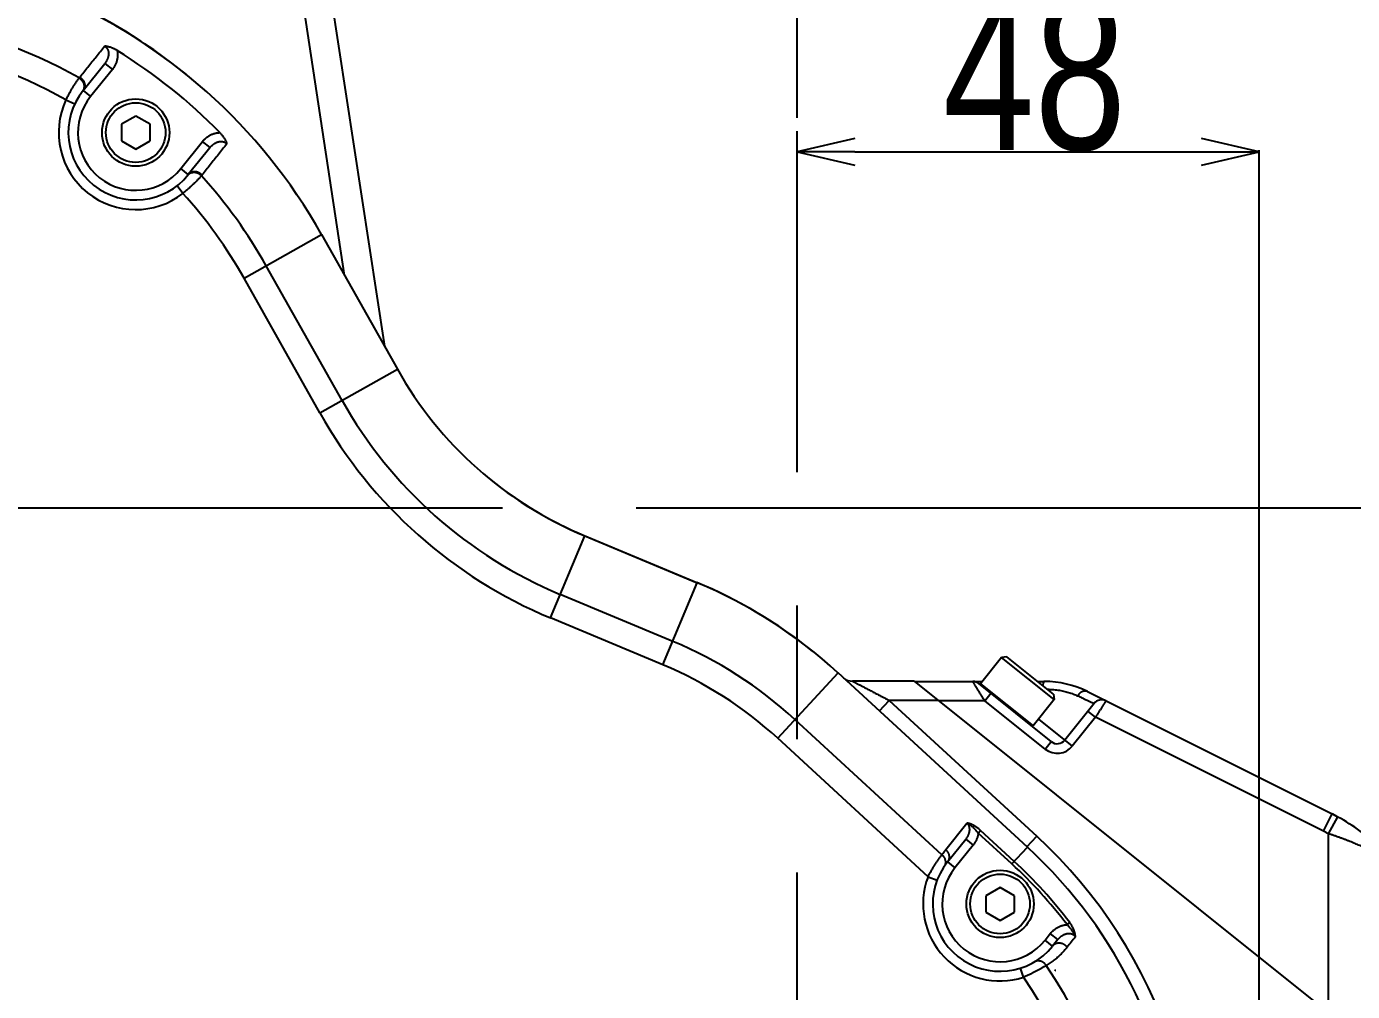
# Model space of a CAD drawing. Extents: x 0 to 3364, y 0 to 2376.
# Drawn here: x 1743.5 to 1881.2, y 1210.1 to 1310.3 of the extents above; entities that cross this region are included whole.
import ezdxf

# ---------------------------------------------------------------- set-up
doc = ezdxf.new("R2010")
doc.units = 0
doc.header["$LTSCALE"] = 185.02
doc.header["$PDMODE"] = 3
doc.header["$PDSIZE"] = 0.3125
doc.linetypes.add('CENTER', pattern=[0.6, 0.375, -0.075, 0.075, -0.075])
doc.layers.get('0').update_dxf_attribs({"linetype": 'CONTINUOUS'})
doc.layers.get('DEFPOINTS').update_dxf_attribs({"linetype": 'CONTINUOUS'})
doc.layers.add('95_ALL_DIM', color=7, linetype='CONTINUOUS')
doc.layers.add('DEFAULT_1', color=7, linetype='CENTER')
doc.styles.get("Standard").update_dxf_attribs({"font": 'txt', "width": 0.8})
doc.dimstyles.new('DIMSTYLE_1', dxfattribs={"dimtxt": 16, "dimasz": 6, "dimexe": 0.18, "dimexo": 0.0625, "dimgap": 0.09, "dimtad": 1, "dimdec": 3, "dimdsep": 46, "dimtxsty": 'Standard', "dimblk": 'OPEN', "dimblk1": 'OPEN', "dimblk2": 'OPEN', "dimcen": 0.09, "dimadec": 0, "dimazin": 0, "dimtp": 0.3, "dimtm": 0.3, "dimtfac": 1, "dimtdec": 3, "dimtofl": 0, "dimtmove": 0, "dimatfit": 3, "dimldrblk": 'OPEN', "dimfxl": 1, "dimtolj": 1, "dimarcsym": 0})
doc.dimstyles.new('DIMSTYLE_17', dxfattribs={"dimtxt": 16, "dimasz": 6, "dimexe": 0.18, "dimexo": 0.0625, "dimgap": 0.09, "dimtad": 1, "dimtih": 1, "dimtoh": 1, "dimdec": 3, "dimdsep": 46, "dimtxsty": 'Standard', "dimblk": 'OPEN', "dimblk1": 'OPEN', "dimblk2": 'OPEN', "dimcen": 0.09, "dimadec": 0, "dimazin": 0, "dimtp": 0.1, "dimtm": 0.1, "dimtfac": 1, "dimtdec": 3, "dimtofl": 0, "dimtmove": 0, "dimatfit": 3, "dimldrblk": 'OPEN', "dimfxl": 1, "dimtolj": 1, "dimarcsym": 0})
doc.dimstyles.new('DIMSTYLE_18', dxfattribs={"dimtxt": 16, "dimasz": 6, "dimexe": 0.18, "dimexo": 0.0625, "dimgap": 0.09, "dimtad": 1, "dimtih": 1, "dimtoh": 1, "dimdec": 3, "dimdsep": 46, "dimtxsty": 'Standard', "dimblk": 'OPEN', "dimblk1": 'OPEN', "dimblk2": 'OPEN', "dimcen": 0.09, "dimadec": 0, "dimazin": 0, "dimtp": 0.2, "dimtm": 0.2, "dimtfac": 1, "dimtdec": 3, "dimtofl": 0, "dimtmove": 0, "dimatfit": 3, "dimldrblk": 'OPEN', "dimfxl": 1, "dimtolj": 1, "dimarcsym": 0})
doc.dimstyles.new('DIMSTYLE_19', dxfattribs={"dimtxt": 16, "dimasz": 6, "dimexe": 0.18, "dimexo": 0.0625, "dimgap": 0.09, "dimtad": 1, "dimtih": 1, "dimtoh": 1, "dimdec": 3, "dimdsep": 46, "dimtxsty": 'Standard', "dimblk": 'OPEN', "dimblk1": 'OPEN', "dimblk2": 'OPEN', "dimcen": 0.09, "dimadec": 0, "dimazin": 0, "dimtp": 0.012, "dimtfac": 1, "dimtdec": 3, "dimtofl": 0, "dimtmove": 0, "dimatfit": 3, "dimldrblk": 'OPEN', "dimfxl": 1, "dimtolj": 1, "dimarcsym": 0})
doc.dimstyles.new('DIMSTYLE_2', dxfattribs={"dimtxt": 16, "dimasz": 6, "dimexe": 0.18, "dimexo": 0.0625, "dimgap": 0.09, "dimtad": 1, "dimdec": 3, "dimdsep": 46, "dimtxsty": 'Standard', "dimblk": 'OPEN', "dimblk1": 'OPEN', "dimblk2": 'OPEN', "dimcen": 0.09, "dimadec": 0, "dimazin": 0, "dimtp": 0.5, "dimtm": 0.5, "dimtfac": 1, "dimtdec": 3, "dimtofl": 0, "dimtmove": 0, "dimatfit": 3, "dimldrblk": 'OPEN', "dimfxl": 1, "dimtolj": 1, "dimarcsym": 0})
doc.dimstyles.new('DIMSTYLE_3', dxfattribs={"dimtxt": 16, "dimasz": 6, "dimexe": 0.18, "dimexo": 0.0625, "dimgap": 0.09, "dimtad": 1, "dimdec": 3, "dimdsep": 46, "dimtxsty": 'Standard', "dimblk": 'OPEN', "dimblk1": 'OPEN', "dimblk2": 'OPEN', "dimcen": 0.09, "dimadec": 0, "dimazin": 0, "dimtp": 0.8, "dimtm": 0.8, "dimtfac": 1, "dimtdec": 3, "dimtofl": 0, "dimtmove": 0, "dimatfit": 3, "dimldrblk": 'OPEN', "dimfxl": 1, "dimtolj": 1, "dimarcsym": 0})

# ---------------------------------------------------------------- blocks, each defined once
blk = doc.blocks.new('_OPEN')
at = {"color": 0, "linetype": 'ByBlock'}
for p, q in [((0, 0), (-1, 0.233)), ((-1, -0.233), (0, 0)), ((-1, 0), (0, 0))]:
    blk.add_line(p, q, dxfattribs=at)
blk = doc.blocks.new('*D3')
at = {"layer": '95_ALL_DIM', "color": 0, "transparency": 16777216}
for p, q in [((1808.16, 1260.3), (2131.2, 1260.3)), ((2131.02, 946.3), (2131.02, 1254.3)), ((1752.59, 940.3), (2131.2, 940.3))]:
    blk.add_line(p, q, dxfattribs=at)
at = {"layer": 'DEFPOINTS', "color": 0, "transparency": 16777216}
for p in [(1808.1, 1260.3), (2131.02, 1260.3), (1752.52, 940.3)]:
    blk.add_point(p, dxfattribs=at)
at = {"layer": '95_ALL_DIM', "color": 0, "transparency": 16777216, "xscale": 6, "yscale": 6, "zscale": 6}
for p, rotation in [((2131.02, 1260.3), 90), ((2131.02, 940.3), 270)]:
    blk.add_blockref('_OPEN', p, dxfattribs=dict(at, rotation=rotation))
at = {"layer": '95_ALL_DIM', "color": 0, "transparency": 16777216, "insert": (2122.93, 1093.69), "char_height": 16, "attachment_point": 5, "rotation": 90}
blk.add_mtext('\\A1;320', dxfattribs=at)
blk = doc.blocks.new('*D4')
at = {"layer": '95_ALL_DIM', "color": 0, "transparency": 16777216}
for p, q in [((1723.52, 1281.66), (1723.52, 1341.55)), ((1729.52, 1341.37), (1817.52, 1341.37)), ((1823.52, 1300.84), (1823.52, 1341.55)), ((1823.52, 1341.37), (1875.63, 1341.37))]:
    blk.add_line(p, q, dxfattribs=at)
at = {"layer": 'DEFPOINTS', "color": 0, "transparency": 16777216}
for p in [(1823.52, 1341.37), (1823.52, 1300.78), (1723.52, 1281.6)]:
    blk.add_point(p, dxfattribs=at)
at = {"layer": '95_ALL_DIM', "color": 0, "transparency": 16777216, "xscale": 6, "yscale": 6, "zscale": 6, "rotation": 180}
blk.add_blockref('_OPEN', (1723.52, 1341.37), dxfattribs=at)
at = {"layer": '95_ALL_DIM', "color": 0, "transparency": 16777216, "xscale": 6, "yscale": 6, "zscale": 6}
blk.add_blockref('_OPEN', (1823.52, 1341.37), dxfattribs=at)
at = {"layer": '95_ALL_DIM', "color": 0, "transparency": 16777216, "insert": (1862.74, 1349.46), "char_height": 16, "attachment_point": 5}
blk.add_mtext('\\A1;100', dxfattribs=at)
blk = doc.blocks.new('*D5')
at = {"layer": '95_ALL_DIM', "color": 0, "transparency": 16777216}
for p, q in [((1818.62, 1510.3), (2131.2, 1510.3)), ((2131.02, 1266.3), (2131.02, 1504.3)), ((1807.33, 1260.3), (2131.2, 1260.3))]:
    blk.add_line(p, q, dxfattribs=at)
at = {"layer": 'DEFPOINTS', "color": 0, "transparency": 16777216}
for p in [(1818.56, 1510.3), (2131.02, 1510.3), (1807.26, 1260.3)]:
    blk.add_point(p, dxfattribs=at)
at = {"layer": '95_ALL_DIM', "color": 0, "transparency": 16777216, "xscale": 6, "yscale": 6, "zscale": 6}
for p, rotation in [((2131.02, 1510.3), 90), ((2131.02, 1260.3), 270)]:
    blk.add_blockref('_OPEN', p, dxfattribs=dict(at, rotation=rotation))
at = {"layer": '95_ALL_DIM', "color": 0, "transparency": 16777216, "insert": (2122.93, 1390.77), "char_height": 16, "attachment_point": 5, "rotation": 90}
blk.add_mtext('\\A1;250', dxfattribs=at)
blk = doc.blocks.new('*D8')
at = {"layer": '95_ALL_DIM', "color": 0, "transparency": 16777216}
for p, q in [((1702.59, 1581.8), (2183.2, 1581.8)), ((2183.02, 946.3), (2183.02, 1575.8)), ((1902.59, 940.3), (2183.2, 940.3))]:
    blk.add_line(p, q, dxfattribs=at)
at = {"layer": 'DEFPOINTS', "color": 0, "transparency": 16777216}
for p in [(1702.52, 1581.8), (2183.02, 1581.8), (1902.52, 940.3)]:
    blk.add_point(p, dxfattribs=at)
at = {"layer": '95_ALL_DIM', "color": 0, "transparency": 16777216, "xscale": 6, "yscale": 6, "zscale": 6}
for p, rotation in [((2183.02, 1581.8), 90), ((2183.02, 940.3), 270)]:
    blk.add_blockref('_OPEN', p, dxfattribs=dict(at, rotation=rotation))
at = {"layer": '95_ALL_DIM', "color": 0, "transparency": 16777216, "insert": (2158.93, 1269.38), "char_height": 16, "attachment_point": 5, "rotation": 90}
blk.add_mtext('\\A1;641.5\\P(Including the lamp)', dxfattribs=at)
blk = doc.blocks.new('*D17')
at = {"layer": '95_ALL_DIM', "color": 0, "transparency": 16777216}
for p, q in [((1408.52, 1506.24), (1408.52, 792.12)), ((1823.52, 927.65), (1823.52, 792.12)), ((1817.52, 792.3), (1414.52, 792.3))]:
    blk.add_line(p, q, dxfattribs=at)
at = {"layer": 'DEFPOINTS', "color": 0, "transparency": 16777216}
for p in [(1408.52, 1506.3), (1823.52, 927.71), (1408.52, 792.3)]:
    blk.add_point(p, dxfattribs=at)
at = {"layer": '95_ALL_DIM', "color": 0, "transparency": 16777216, "xscale": 6, "yscale": 6, "zscale": 6, "rotation": 180}
blk.add_blockref('_OPEN', (1408.52, 792.3), dxfattribs=at)
at = {"layer": '95_ALL_DIM', "color": 0, "transparency": 16777216, "xscale": 6, "yscale": 6, "zscale": 6}
blk.add_blockref('_OPEN', (1823.52, 792.3), dxfattribs=at)
at = {"layer": '95_ALL_DIM', "color": 0, "transparency": 16777216, "insert": (1621.18, 800.39), "char_height": 16, "attachment_point": 5}
blk.add_mtext('\\A1;415', dxfattribs=at)
blk = doc.blocks.new('*D63')
at = {"layer": '95_ALL_DIM', "color": 0, "transparency": 16777216}
for p, q in [((1823.52, 1295.52), (1823.52, 1297.49)), ((1829.52, 1297.31), (1865.52, 1297.31)), ((1871.52, 1207.01), (1871.52, 1297.49))]:
    blk.add_line(p, q, dxfattribs=at)
at = {"layer": 'DEFPOINTS', "color": 0, "transparency": 16777216}
for p in [(1871.52, 1297.31), (1823.52, 1295.46), (1871.52, 1206.95)]:
    blk.add_point(p, dxfattribs=at)
at = {"layer": '95_ALL_DIM', "color": 0, "transparency": 16777216, "xscale": 6, "yscale": 6, "zscale": 6, "rotation": 180}
blk.add_blockref('_OPEN', (1823.52, 1297.31), dxfattribs=at)
at = {"layer": '95_ALL_DIM', "color": 0, "transparency": 16777216, "xscale": 6, "yscale": 6, "zscale": 6}
blk.add_blockref('_OPEN', (1871.52, 1297.31), dxfattribs=at)
at = {"layer": '95_ALL_DIM', "color": 0, "transparency": 16777216, "insert": (1848.18, 1305.4), "char_height": 16, "attachment_point": 5}
blk.add_mtext('\\A1;48', dxfattribs=at)
blk = doc.blocks.new('*D73')
at = {"layer": '95_ALL_DIM', "color": 0, "transparency": 16777216}
for p, q in [((1904.51, 1234.36), (1874.03, 1196.42)), ((2097.31, 1234.36), (1904.51, 1234.36))]:
    blk.add_line(p, q, dxfattribs=at)
at = {"layer": 'DEFPOINTS', "color": 0, "transparency": 16777216}
for p in [(1872.78, 1194.86), (1870.27, 1191.74)]:
    blk.add_point(p, dxfattribs=at)
at = {"layer": '95_ALL_DIM', "color": 0, "transparency": 16777216, "xscale": 6, "yscale": 6, "zscale": 6, "rotation": 231.2272972867239}
blk.add_blockref('_OPEN', (1870.27, 1191.74), dxfattribs=at)
at = {"layer": '95_ALL_DIM', "color": 0, "transparency": 16777216, "insert": (2014.11, 1255.79), "char_height": 16, "attachment_point": 5}
blk.add_mtext('\\A1; 2-M depth 7\\P(Front & Back)', dxfattribs=at)
blk = doc.blocks.new('*D74')
at = {"layer": '95_ALL_DIM', "color": 0, "transparency": 16777216}
for p, q in [((1466.49, 1154.61), (1661.43, 1154.61)), ((1661.43, 1154.61), (1784.22, 1095.17))]:
    blk.add_line(p, q, dxfattribs=at)
at = {"layer": 'DEFPOINTS', "color": 0, "transparency": 16777216}
for p in [(1782.42, 1096.04), (1789.62, 1092.56)]:
    blk.add_point(p, dxfattribs=at)
at = {"layer": '95_ALL_DIM', "color": 0, "transparency": 16777216, "xscale": 6, "yscale": 6, "zscale": 6, "rotation": 334.1712205210118}
blk.add_blockref('_OPEN', (1789.62, 1092.56), dxfattribs=at)
at = {"layer": '95_ALL_DIM', "color": 0, "transparency": 16777216, "insert": (1551.83, 1176.03), "char_height": 16, "attachment_point": 5}
blk.add_mtext('\\A1;2-M∅8 depth 16 \\P(Front & Back)', dxfattribs=at)
blk = doc.blocks.new('*D75')
at = {"layer": '95_ALL_DIM', "color": 0, "transparency": 16777216}
for p, q in [((1471.96, 1209.27), (1659.35, 1209.27)), ((1659.35, 1209.27), (1821.07, 1096.02))]:
    blk.add_line(p, q, dxfattribs=at)
at = {"layer": 'DEFPOINTS', "color": 0, "transparency": 16777216}
for p in [(1821.07, 1096.02), (1825.98, 1092.58)]:
    blk.add_point(p, dxfattribs=at)
at = {"layer": '95_ALL_DIM', "color": 0, "transparency": 16777216, "xscale": 6, "yscale": 6, "zscale": 6, "rotation": 324.9986121584266}
blk.add_blockref('_OPEN', (1825.98, 1092.58), dxfattribs=at)
at = {"layer": '95_ALL_DIM', "color": 0, "transparency": 16777216, "insert": (1555.16, 1230.69), "char_height": 16, "attachment_point": 5}
blk.add_mtext('\\A1;%%c6H7 depth 5 \\P(Front & Back)', dxfattribs=at)
blk = doc.blocks.new('*D79')
at = {"color": 0, "transparency": 16777216}
for p, q in [((1408.52, 1506.24), (1408.52, 752.12)), ((2023.02, 992.24), (2023.02, 752.12)), ((1414.52, 752.3), (2017.02, 752.3))]:
    blk.add_line(p, q, dxfattribs=at)
at = {"layer": 'DEFPOINTS', "color": 0, "transparency": 16777216}
for p in [(1408.52, 1506.3), (2023.02, 992.3), (2023.02, 752.3)]:
    blk.add_point(p, dxfattribs=at)
at = {"color": 0, "transparency": 16777216, "xscale": 6, "yscale": 6, "zscale": 6, "rotation": 180}
blk.add_blockref('_OPEN', (1408.52, 752.3), dxfattribs=at)
at = {"color": 0, "transparency": 16777216, "xscale": 6, "yscale": 6, "zscale": 6}
blk.add_blockref('_OPEN', (2023.02, 752.3), dxfattribs=at)
at = {"color": 0, "transparency": 16777216, "insert": (1710.74, 760.39), "char_height": 16, "attachment_point": 5}
blk.add_mtext('\\A1;614.5', dxfattribs=at)

msp = doc.modelspace()

# ---------------------------------------------------------------- linework, layer by layer
for p, q in [((1771.8475, 1314.8487), (1776.4779, 1284.5086)), ((1774.8132, 1315.3013), (1780.6425, 1277.1056)), ((1749.3365, 1303.6826), (1751.595, 1306.5057)), ((1751.595, 1306.5057), (1752.3758, 1305.881)), ((1752.3758, 1305.881), (1750.1174, 1303.0579)), ((1749.3365, 1303.6826), (1750.1174, 1303.0579)), ((1747.5601, 1302.7077), (1748.4654, 1302.2829)), ((1754.8026, 1301.0297), (1753.313, 1300.1697)), ((1756.2921, 1300.1697), (1754.8026, 1301.0297)), ((1753.313, 1300.1697), (1753.313, 1298.4497)), ((1756.2921, 1298.4497), (1756.2921, 1300.1697)), ((1753.313, 1298.4497), (1754.8026, 1297.5897)), ((1754.8026, 1297.5897), (1756.2921, 1298.4497)), ((1759.4878, 1295.5615), (1761.7463, 1298.3846)), ((1762.5271, 1297.7599), (1760.2686, 1294.9369)), ((1762.5271, 1297.7599), (1761.7463, 1298.3846)), ((1760.2686, 1294.9369), (1759.4878, 1295.5615)), ((1759.7075, 1292.9898), (1759.0944, 1293.7798)), ((1766.0592, 1284.1699), (1774.1181, 1288.7035)), ((1774.1181, 1288.7035), (1781.9916, 1274.7073)), ((1776.2414, 1271.4725), (1768.3678, 1285.4686)), ((1773.9328, 1270.1738), (1766.0592, 1284.1699)), ((1773.9328, 1270.1738), (1781.9916, 1274.7073)), ((1797.897, 1248.8675), (1801.4563, 1257.4015)), ((1801.4124, 1257.4366), (1813.1003, 1252.5618)), ((1801.4563, 1257.4015), (1813.1442, 1252.5267)), ((1809.5848, 1243.9927), (1813.1442, 1252.5267)), ((1810.6045, 1246.4374), (1798.9166, 1251.3122)), ((1809.5848, 1243.9927), (1797.897, 1248.8675)), ((1844.754, 1244.7651), (1842.5676, 1242.032)), ((1845.3162, 1244.8275), (1844.754, 1244.7651)), ((1850.2201, 1240.3922), (1844.754, 1244.7651)), ((1850.1576, 1240.9544), (1845.3162, 1244.8275)), ((1821.5032, 1236.3589), (1827.7667, 1243.1609)), ((1847.4373, 1225.0475), (1827.7667, 1243.1609)), ((1835.6676, 1242.3014), (1829.2797, 1242.3014)), ((1835.6676, 1242.3014), (1903.5678, 1187.9813)), ((1835.7116, 1242.2663), (1842.755, 1242.2663)), ((1849.9234, 1236.0193), (1842.3886, 1242.0471)), ((1842.5676, 1242.032), (1848.0337, 1237.6592)), ((1848.5178, 1242.2663), (1849.2071, 1242.2663)), ((1853.6793, 1241.2105), (1879.1001, 1228.5001)), ((1832.0672, 1239.2008), (1833.0806, 1240.3014)), ((1838.1676, 1240.3014), (1833.0806, 1240.3014)), ((1833.0806, 1240.3014), (1848.4094, 1226.1861)), ((1843.0139, 1240.2663), (1838.2116, 1240.2663)), ((1843.0139, 1240.2663), (1843.6386, 1241.0471)), ((1849.2987, 1235.2385), (1843.0139, 1240.2663)), ((1850.2201, 1240.3922), (1848.0337, 1237.6592)), ((1850.1576, 1240.9544), (1850.2201, 1240.3922)), ((1854.3726, 1239.9801), (1851.3289, 1236.1755)), ((1854.5146, 1238.5568), (1852.1098, 1235.5508)), ((1854.5146, 1238.5568), (1853.7337, 1239.1815)), ((1878.2057, 1226.7113), (1854.5146, 1238.5568)), ((1838.5586, 1224.2545), (1823.2975, 1238.3075)), ((1848.5959, 1238.3619), (1852.1098, 1235.5508)), ((1837.1206, 1221.9779), (1821.5032, 1236.3589)), ((1849.2987, 1235.2385), (1849.9234, 1236.0193)), ((1838.9536, 1224.7928), (1841.1611, 1227.5522)), ((1878.2057, 1226.7113), (1879.1001, 1228.5001)), ((1878.7274, 1226.4397), (1879.6798, 1228.1983)), ((1879.1001, 1228.5001), (1879.6798, 1228.1983)), ((1842.3437, 1226.5199), (1842.5829, 1226.7798)), ((1845.8338, 1223.3062), (1842.3437, 1226.5199)), ((1846.073, 1223.566), (1842.5829, 1226.7798)), ((1847.396, 1225.0855), (1848.4094, 1226.1861)), ((1878.7274, 1207.8536), (1878.7274, 1226.4397)), ((1839.1364, 1223.5186), (1841.0313, 1225.8872)), ((1841.8121, 1225.2625), (1839.9173, 1222.8939)), ((1841.0313, 1225.8872), (1841.8121, 1225.2625)), ((1845.8338, 1223.3062), (1847.4373, 1225.0475)), ((1839.1364, 1223.5186), (1839.9173, 1222.8939)), ((1837.1206, 1221.9779), (1838.0558, 1221.6239)), ((1844.6025, 1220.8657), (1843.1129, 1220.0057)), ((1846.092, 1220.0057), (1844.6025, 1220.8657)), ((1843.1129, 1220.0057), (1843.1129, 1218.2857)), ((1846.092, 1218.2857), (1846.092, 1220.0057)), ((1843.1129, 1218.2857), (1844.6025, 1217.4257)), ((1844.6025, 1217.4257), (1846.092, 1218.2857)), ((1851.5615, 1216.9954), (1851.8432, 1217.2084)), ((1849.2877, 1215.3976), (1849.8243, 1216.0683)), ((1850.0686, 1214.7729), (1849.2877, 1215.3976)), ((1850.6052, 1215.4436), (1849.8243, 1216.0683)), ((1850.6052, 1215.4436), (1850.0686, 1214.7729)), ((1847.0331, 1211.5239), (1846.7293, 1212.4766)), ((1850.3639, 1212.2315), (1850.2968, 1212.2852))]:
    msp.add_line(p, q)
for centre, radius in [((1754.8026, 1299.3097), 3.5), ((1754.8026, 1299.3097), 3.1), ((1844.6025, 1219.1457), 3.5), ((1844.6025, 1219.1457), 3.1)]:
    msp.add_circle(centre, radius)
for centre, radius, start, end in [((1723.5239, 1260.3014), 58, 50.932133, 231.748352), ((1723.5678, 1260.2663), 58, 29.360059, 253.320324), ((1723.5678, 1260.2663), 51.4023, 60.450624, 222.229759), ((1723.5678, 1260.2663), 48.7535, 60.520398, 222.159986), ((1723.5678, 1260.2663), 55.8732, 44.321748, 58.358642), ((1754.8026, 1299.3097), 7, 141.340192, 321.340192), ((1754.8026, 1299.3097), 8, 154.865375, 307.815009), ((1754.8026, 1299.3097), 6, 141.340192, 321.340192), ((1723.5678, 1260.2663), 51.4023, 29.360059, 42.229759), ((1723.5678, 1260.2663), 48.7535, 29.360059, 42.159986), ((1816.8539, 1294.3192), 40, 209.360059, 247.360059), ((1816.8539, 1294.3192), 49.2465, 209.360059, 247.360059), ((1816.8539, 1294.3192), 46.5977, 209.360059, 247.360059), ((1816.81, 1294.3543), 40, 231.140712, 247.360059), ((1793.8533, 1206.4147), 50, 51.227289, 67.360059), ((1793.8972, 1206.3796), 50, 47.360059, 67.360059), ((1793.8972, 1206.3796), 43.4023, 47.360059, 67.360059), ((1793.8972, 1206.3796), 40.7535, 47.360059, 67.360059), ((1829.2797, 1243.8014), 1.5, 231.464962, 269.999997), ((1841.7639, 1241.2663), 1, 51.340192, 90), ((1842.6457, 1241.9695), 0.1, 141.340192, 231.340192), ((1849.2071, 1232.2663), 10, 63.434882, 90.000069), ((1855.1535, 1239.3554), 1, 63.434949, 141.340192), ((1847.9556, 1237.7216), 0.1, 231.340192, 321.340192), ((1850.5481, 1236.8002), 1, 231.340192, 321.340192), ((1850.5481, 1236.8002), 2, 231.340192, 321.340192), ((1870.1558, 1210.6116), 20, 47.726311, 63.434949), ((1813.5239, 1188.3014), 51.5, 291.245104, 47.360059), ((1870.1558, 1210.6116), 18, 61.562562, 63.434949), ((1813.5678, 1188.2663), 50, 235.320324, 47.360059), ((1844.6025, 1219.1457), 7, 141.340198, 321.340152), ((1813.5678, 1188.2663), 47.6328, 37.094959, 47.360059), ((1813.5678, 1188.2663), 47.986, 37.09496, 47.360059), ((1844.6025, 1219.1457), 8, 159.266633, 287.687951), ((1844.6025, 1219.1457), 6, 141.340192, 321.340192), ((1813.5678, 1188.2663), 43.4023, 248.329831, 34.350553), ((1813.5678, 1188.2663), 43.8853, 33.072072, 33.182676), ((1813.5678, 1188.2663), 40.7535, 247.881957, 34.798427), ((1844.6025, 1219.1457), 9, 309.63114, 309.803233)]:
    msp.add_arc(centre, radius, start, end)
for points, start_tangent, end_tangent in [([(1748.9913, 1305.0752), (1749.8313, 1306.1195), (1750.6918, 1307.1896), (1751.5744, 1308.2874)], (0.62681601, 0.7791673), (0.62651578, 0.77940873)), ([(1751.5742, 1308.2872), (1751.6256, 1308.2566), (1751.6743, 1308.222), (1751.7201, 1308.1832), (1751.7629, 1308.1403), (1751.8025, 1308.0935), (1751.8386, 1308.0429), (1751.8711, 1307.9885), (1751.8998, 1307.9304), (1751.9245, 1307.8687), (1751.945, 1307.8036), (1751.9612, 1307.7352), (1751.9728, 1307.6637), (1751.9798, 1307.5893), (1751.9818, 1307.5121), (1751.9788, 1307.4324), (1751.9705, 1307.3506), (1751.9569, 1307.2669), (1751.9379, 1307.1817), (1751.9135, 1307.0956), (1751.8835, 1307.0088), (1751.8481, 1306.922), (1751.8074, 1306.8356), (1751.7614, 1306.7502), (1751.7106, 1306.6665), (1751.655, 1306.5848), (1751.595, 1306.5057)], (0.87982682, -0.47529439), (-0.62469474, -0.78086906)), ([(1752.8789, 1307.8338), (1752.7807, 1307.892), (1752.68, 1307.9473), (1752.5769, 1307.9993), (1752.4718, 1308.0479), (1752.365, 1308.0928), (1752.2571, 1308.1336), (1752.1482, 1308.1702), (1752.0375, 1308.2027), (1751.9251, 1308.2309), (1751.8109, 1308.2544), (1751.6944, 1308.2732), (1751.5744, 1308.2874)], (-0.85134843, 0.52460066), (-0.99560583, 0.09364311)), ([(1752.8789, 1307.8338), (1752.9023, 1307.7019), (1752.9173, 1307.5662), (1752.9236, 1307.4273), (1752.921, 1307.2857), (1752.9091, 1307.1421), (1752.8878, 1306.997), (1752.8569, 1306.8511), (1752.8163, 1306.7054), (1752.7659, 1306.5605), (1752.706, 1306.4175), (1752.6368, 1306.2772), (1752.5584, 1306.1404), (1752.4712, 1306.0081), (1752.3758, 1305.881)], (0.20653716, -0.97843876), (-0.62469345, -0.78087009)), ([(1747.5601, 1302.7077), (1747.6412, 1302.8678), (1747.7235, 1303.0264), (1747.8068, 1303.183), (1747.8907, 1303.3372), (1747.9749, 1303.4884), (1748.059, 1303.6362), (1748.1428, 1303.78), (1748.2257, 1303.9195), (1748.3074, 1304.0542), (1748.3875, 1304.1836), (1748.4655, 1304.3073), (1748.5411, 1304.4249), (1748.6137, 1304.536), (1748.6829, 1304.6403), (1748.7483, 1304.7374), (1748.8096, 1304.827), (1748.8663, 1304.9089), (1748.9181, 1304.9828)], (0.44744937, 0.89430926), (0.57610695, 0.81737432)), ([(1748.9181, 1304.9828), (1748.9424, 1305.0137), (1748.9668, 1305.0446), (1748.9913, 1305.0752)], (0.61507881, 0.78846563), (0.62681601, 0.7791673)), ([(1748.9181, 1304.9828), (1748.9888, 1304.9359), (1749.0558, 1304.8839), (1749.1187, 1304.827), (1749.1771, 1304.7657), (1749.2304, 1304.7005), (1749.2784, 1304.6317), (1749.3206, 1304.56), (1749.3568, 1304.4857), (1749.3866, 1304.4095), (1749.41, 1304.3319), (1749.4267, 1304.2535), (1749.4366, 1304.1748), (1749.4396, 1304.0963), (1749.4357, 1304.0188), (1749.425, 1303.9426), (1749.4074, 1303.8684), (1749.3832, 1303.7967), (1749.3525, 1303.728), (1749.3156, 1303.6628), (1749.2726, 1303.6015)], (0.85370246, -0.52076109), (-0.61311706, -0.78999207)), ([(1748.9913, 1305.0752), (1749.0591, 1305.0301), (1749.1234, 1304.9803), (1749.184, 1304.9259), (1749.2405, 1304.8675), (1749.2924, 1304.8053), (1749.3394, 1304.7399), (1749.3812, 1304.6715), (1749.4176, 1304.6008), (1749.4482, 1304.5281), (1749.4729, 1304.454), (1749.4915, 1304.3788), (1749.5039, 1304.3032), (1749.5101, 1304.2276), (1749.5099, 1304.1526), (1749.5033, 1304.0786), (1749.4905, 1304.0061), (1749.4715, 1303.9355), (1749.4464, 1303.8675), (1749.4154, 1303.8024), (1749.3787, 1303.7406), (1749.3365, 1303.6826)], (0.85182564, -0.52382543), (-0.62469505, -0.78086881)), ([(1761.7463, 1298.3846), (1761.8493, 1298.5056), (1761.9593, 1298.6197), (1762.0755, 1298.7262), (1762.1972, 1298.8246), (1762.3236, 1298.9144), (1762.4539, 1298.9953), (1762.5872, 1299.0669), (1762.7226, 1299.1291), (1762.8595, 1299.1818), (1762.9971, 1299.2249), (1763.1346, 1299.2585), (1763.2715, 1299.2828), (1763.4072, 1299.298), (1763.541, 1299.3041)], (0.62469668, 0.7808675), (0.99991182, 0.01328005)), ([(1763.541, 1299.3041), (1763.6194, 1299.2211), (1763.6955, 1299.1348), (1763.7689, 1299.0457), (1763.8393, 1298.9539), (1763.9065, 1298.8596), (1763.97, 1298.7633), (1764.0296, 1298.6651), (1764.0854, 1298.5646), (1764.1375, 1298.4613), (1764.1857, 1298.3547), (1764.2299, 1298.2446), (1764.2698, 1298.1308)], (0.69868717, -0.71542732), (0.3102056, -0.95066949)), ([(1764.2698, 1298.1308), (1763.3926, 1297.0289), (1762.5375, 1295.9545), (1761.7031, 1294.9058)], (-0.62287089, -0.78232465), (-0.62256946, -0.78256454)), ([(1762.5271, 1297.7599), (1762.5911, 1297.8358), (1762.6586, 1297.908), (1762.7292, 1297.9761), (1762.8024, 1298.0396), (1762.8777, 1298.0983), (1762.9546, 1298.1519), (1763.0327, 1298.2002), (1763.1114, 1298.243), (1763.1903, 1298.2802), (1763.269, 1298.3118), (1763.347, 1298.3378), (1763.4241, 1298.3583), (1763.4998, 1298.3732), (1763.574, 1298.3828), (1763.6463, 1298.3872), (1763.7166, 1298.3864), (1763.7846, 1298.3806), (1763.8502, 1298.3701), (1763.9132, 1298.3548), (1763.9734, 1298.3351), (1764.0308, 1298.3109), (1764.0851, 1298.2826), (1764.1363, 1298.2503), (1764.1842, 1298.214), (1764.2287, 1298.1742), (1764.2698, 1298.1308)], (0.62469536, 0.78086856), (0.65714863, -0.75376102)), ([(1761.629, 1294.8141), (1761.5677, 1294.8727), (1761.5022, 1294.9267), (1761.4329, 1294.9756), (1761.3604, 1295.0191), (1761.285, 1295.0568), (1761.2074, 1295.0885), (1761.1281, 1295.1139), (1761.0478, 1295.1329), (1760.9669, 1295.1454), (1760.886, 1295.1511), (1760.8058, 1295.1502), (1760.7269, 1295.1425), (1760.6497, 1295.1283), (1760.5748, 1295.1074), (1760.5029, 1295.0802), (1760.4343, 1295.0468), (1760.3697, 1295.0075), (1760.3094, 1294.9625), (1760.2539, 1294.9121), (1760.2036, 1294.8568)], (-0.6954577, 0.71856704), (-0.63613732, -0.77157586)), ([(1761.7031, 1294.9058), (1761.6442, 1294.962), (1761.5815, 1295.0139), (1761.5151, 1295.0611), (1761.4457, 1295.1033), (1761.3737, 1295.1403), (1761.2995, 1295.1718), (1761.2237, 1295.1976), (1761.1467, 1295.2175), (1761.069, 1295.2314), (1760.9913, 1295.2393), (1760.9139, 1295.2409), (1760.8374, 1295.2365), (1760.7623, 1295.2258), (1760.6891, 1295.2092), (1760.6184, 1295.1865), (1760.5504, 1295.1581), (1760.4858, 1295.1241), (1760.4249, 1295.0846), (1760.3682, 1295.0401), (1760.316, 1294.9907), (1760.2686, 1294.9369)], (-0.69803531, 0.71606333), (-0.62469505, -0.78086881)), ([(1761.629, 1294.8141), (1761.5683, 1294.7473), (1761.5008, 1294.674), (1761.4269, 1294.5946), (1761.3465, 1294.5094), (1761.26, 1294.419), (1761.1675, 1294.3238), (1761.0693, 1294.2242), (1760.9657, 1294.121), (1760.8571, 1294.0144), (1760.7436, 1293.9051), (1760.6258, 1293.7936), (1760.5038, 1293.6803), (1760.3781, 1293.5658), (1760.2491, 1293.4505), (1760.1171, 1293.3348), (1759.9825, 1293.2191), (1759.8459, 1293.104), (1759.7075, 1292.9898)], (-0.67097586, -0.74147919), (-0.77427625, -0.63284776)), ([(1761.7031, 1294.9058), (1761.6786, 1294.8751), (1761.6538, 1294.8445), (1761.629, 1294.8141)], (-0.62256947, -0.78256454), (-0.63421746, -0.77315471)), ([(1829.2797, 1242.3014), (1829.2889, 1242.2966), (1829.3007, 1242.2904), (1829.3177, 1242.2814), (1829.3404, 1242.2695), (1829.3691, 1242.2544), (1829.4043, 1242.2358), (1829.4466, 1242.2136), (1829.4965, 1242.1873), (1829.5547, 1242.1567), (1829.6217, 1242.1215), (1829.6978, 1242.0814), (1829.7831, 1242.0365), (1829.8778, 1241.9867), (1829.9824, 1241.9317), (1830.0974, 1241.8711), (1830.2233, 1241.8049), (1830.3604, 1241.7327), (1830.509, 1241.6546), (1830.6691, 1241.5703), (1830.841, 1241.4799), (1831.0243, 1241.3834), (1831.2189, 1241.281), (1831.4243, 1241.173), (1831.6398, 1241.0596), (1831.8645, 1240.9413), (1832.0972, 1240.8189), (1832.3363, 1240.6931), (1832.5806, 1240.5645), (1832.8291, 1240.4338), (1833.0806, 1240.3014)], (0.88496413, -0.4656592), (0.88496626, -0.46565515)), ([(1843.0139, 1240.2663), (1842.9098, 1240.4329), (1842.8066, 1240.5979), (1842.7053, 1240.76), (1842.6069, 1240.9175), (1842.512, 1241.0693), (1842.4215, 1241.2142), (1842.3358, 1241.3513), (1842.2555, 1241.4797), (1842.1809, 1241.5991), (1842.1123, 1241.7088), (1842.0499, 1241.8086), (1841.9938, 1241.8985), (1841.9439, 1241.9783), (1841.9002, 1242.0482), (1841.8627, 1242.1081), (1841.8314, 1242.1582), (1841.8063, 1242.1985), (1841.7872, 1242.229), (1841.774, 1242.2502), (1841.7663, 1242.2624), (1841.7639, 1242.2663)], (-0.53005282, 0.84796463), (-0.53002808, 0.84798009)), ([(1842.3886, 1242.0471), (1842.3976, 1242.0444), (1842.4096, 1242.0408), (1842.4274, 1242.0354), (1842.452, 1242.0279), (1842.4845, 1242.0181), (1842.526, 1242.0055), (1842.5421, 1242.0006)], (0.95702676, -0.28999962), (0.95702298, -0.29001209)), ([(1842.5421, 1242.0006), (1842.55, 1241.9982)], (0.95702298, -0.29001209), (0.95702299, -0.29001206)), ([(1849.2071, 1242.2663), (1849.1872, 1242.2619), (1849.1674, 1242.2489), (1849.1479, 1242.2273), (1849.129, 1242.1973), (1849.1107, 1242.1592), (1849.0933, 1242.1133), (1849.0769, 1242.06), (1849.0616, 1241.9998), (1849.0475, 1241.9333), (1849.0349, 1241.8609), (1849.0338, 1241.8535)], (-1, 0.00000009), (-0.15356585, -0.98813842)), ([(1849.5349, 1241.4527), (1849.6777, 1241.4513), (1850.0014, 1241.4385), (1850.3147, 1241.4131), (1850.6166, 1241.3764), (1850.9081, 1241.3292), (1851.1898, 1241.2723), (1851.4609, 1241.2065), (1851.7222, 1241.1327), (1851.973, 1241.0517), (1852.2126, 1240.9646), (1852.4404, 1240.8726), (1852.6562, 1240.7768)], (0.99999947, -0.00102729), (0.90705113, -0.42102047)), ([(1853.6793, 1241.2105), (1853.6158, 1241.2373), (1853.5488, 1241.2559), (1853.4791, 1241.2661), (1853.4072, 1241.2679), (1853.3337, 1241.2612), (1853.2593, 1241.246), (1853.1846, 1241.2226), (1853.1104, 1241.1912), (1853.0373, 1241.1519), (1852.9658, 1241.1052), (1852.8968, 1241.0515), (1852.8308, 1240.9912), (1852.7683, 1240.925), (1852.7099, 1240.8533), (1852.6562, 1240.7768)], (-0.89442717, 0.44721364), (-0.54575941, -0.83794193)), ([(1852.6562, 1240.7768), (1852.8848, 1240.6707), (1853.0989, 1240.5713), (1853.2977, 1240.479), (1853.4808, 1240.394), (1853.6478, 1240.3166), (1853.7982, 1240.2467), (1853.9317, 1240.1848), (1854.048, 1240.1308), (1854.1467, 1240.0849), (1854.2279, 1240.0473), (1854.2912, 1240.0179), (1854.3365, 1239.9969), (1854.3636, 1239.9843), (1854.3726, 1239.9801)], (0.90705068, -0.42102145), (0.90705359, -0.42101519)), ([(1855.6007, 1240.2498), (1855.5977, 1240.2451), (1855.5887, 1240.2311), (1855.5737, 1240.2077), (1855.5528, 1240.1751), (1855.5261, 1240.1335), (1855.4938, 1240.0832), (1855.456, 1240.0243), (1855.413, 1239.9572), (1855.3649, 1239.8823), (1855.3121, 1239.7999), (1855.2547, 1239.7105), (1855.1932, 1239.6146), (1855.1279, 1239.5128), (1855.0591, 1239.4055), (1854.9872, 1239.2935), (1854.9126, 1239.1772), (1854.8358, 1239.0574), (1854.7571, 1238.9348), (1854.677, 1238.81), (1854.596, 1238.6838), (1854.5146, 1238.5568)], (-0.53996002, -0.84169066), (-0.53994256, -0.84170187)), ([(1841.1611, 1227.5522), (1841.2027, 1227.5093), (1841.2414, 1227.4623), (1841.2768, 1227.4113), (1841.3087, 1227.3565), (1841.3367, 1227.2981), (1841.3608, 1227.2365), (1841.3806, 1227.1716), (1841.3961, 1227.1036), (1841.4072, 1227.0325), (1841.4136, 1226.9584), (1841.4153, 1226.8817), (1841.4119, 1226.8027), (1841.4034, 1226.7216), (1841.3897, 1226.6387), (1841.3707, 1226.5545), (1841.3462, 1226.4693), (1841.3165, 1226.3836), (1841.2813, 1226.2978), (1841.241, 1226.2126), (1841.1956, 1226.1284), (1841.1453, 1226.0457), (1841.0904, 1225.9651), (1841.0313, 1225.8872)], (0.72516666, -0.68857339), (-0.62469412, -0.78086955)), ([(1842.3437, 1226.5199), (1842.2765, 1226.6041), (1842.2067, 1226.6872), (1842.1347, 1226.7688), (1842.0607, 1226.8488), (1841.9849, 1226.9269), (1841.9074, 1227.003), (1841.8292, 1227.0761), (1841.7538, 1227.1434), (1841.6858, 1227.2013), (1841.6249, 1227.251), (1841.5698, 1227.294), (1841.5201, 1227.3314), (1841.4743, 1227.3645), (1841.4326, 1227.3934), (1841.3945, 1227.419), (1841.359, 1227.4418), (1841.3259, 1227.4623), (1841.2956, 1227.4804), (1841.2675, 1227.4966), (1841.2408, 1227.5114), (1841.2147, 1227.5253), (1841.1884, 1227.5388), (1841.1611, 1227.5522)], (-0.61382732, 0.78944032), (-0.90228458, 0.43114097)), ([(1842.5829, 1226.7798), (1842.4858, 1226.8663), (1842.3862, 1226.9495), (1842.2846, 1227.0289), (1842.1816, 1227.1039), (1842.0779, 1227.1742), (1841.9739, 1227.2395), (1841.8715, 1227.2986), (1841.7754, 1227.3494), (1841.6912, 1227.3901), (1841.6182, 1227.4225), (1841.5545, 1227.4483), (1841.4988, 1227.4691), (1841.4493, 1227.486), (1841.4057, 1227.4996), (1841.3672, 1227.5107), (1841.3326, 1227.5198), (1841.3014, 1227.5273), (1841.2737, 1227.5333), (1841.2488, 1227.5383), (1841.2258, 1227.5425), (1841.204, 1227.5461), (1841.1827, 1227.5493), (1841.1611, 1227.5522)], (-0.73562574, 0.6773882), (-0.99256145, 0.12174472)), ([(1842.3437, 1226.5199), (1842.3224, 1226.3751), (1842.2916, 1226.2296), (1842.2511, 1226.0843), (1842.2009, 1225.9398), (1842.1412, 1225.7973), (1842.0722, 1225.6574), (1841.994, 1225.521), (1841.9072, 1225.3891), (1841.8121, 1225.2625)], (-0.1137649, -0.9935077), (-0.62469345, -0.78087009)), ([(1883.0222, 1224.7435), (1882.8651, 1224.8174), (1882.6924, 1224.8974), (1882.5042, 1224.9833), (1882.3011, 1225.0744), (1882.0836, 1225.1702), (1881.8524, 1225.27), (1881.6083, 1225.3733), (1881.3525, 1225.4792), (1881.086, 1225.5871), (1880.8103, 1225.6961), (1880.5265, 1225.8056), (1880.2359, 1225.9149), (1879.9398, 1226.0235), (1879.6396, 1226.1308), (1879.3365, 1226.2362), (1879.032, 1226.3393), (1878.7274, 1226.4397)], (-0.90385862, 0.42783127), (-0.95105616, 0.30901808)), ([(1838.5586, 1224.2545), (1838.6856, 1224.438), (1838.8173, 1224.6175), (1838.9536, 1224.7928)], (0.55740327, 0.83024189), (0.62469523, 0.78086866)), ([(1838.9536, 1224.7928), (1839.014, 1224.7348), (1839.0697, 1224.6726), (1839.1204, 1224.6066), (1839.1657, 1224.5374), (1839.2054, 1224.4655), (1839.239, 1224.3913), (1839.2665, 1224.3153), (1839.2875, 1224.2382), (1839.302, 1224.1603), (1839.3099, 1224.0824), (1839.311, 1224.0048), (1839.3054, 1223.9283), (1839.2932, 1223.8532), (1839.2744, 1223.7802), (1839.2491, 1223.7098), (1839.2175, 1223.6424), (1839.1798, 1223.5785), (1839.1364, 1223.5186)], (0.74592533, -0.66602958), (-0.62469505, -0.78086881)), ([(1837.1206, 1221.9779), (1837.2087, 1222.1439), (1837.298, 1222.3073), (1837.3879, 1222.4677), (1837.4782, 1222.6246), (1837.5685, 1222.7775), (1837.6583, 1222.9261), (1837.7473, 1223.0701), (1837.8351, 1223.209), (1837.9213, 1223.3426), (1838.0055, 1223.4705), (1838.0873, 1223.5924), (1838.1663, 1223.708), (1838.2421, 1223.817), (1838.3142, 1223.9192), (1838.3823, 1224.0143), (1838.446, 1224.102), (1838.5049, 1224.1821), (1838.5586, 1224.2545)], (0.46381041, 0.88593448), (0.59863835, 0.80101943)), ([(1838.5586, 1224.2545), (1838.6203, 1224.1973), (1838.6773, 1224.1358), (1838.7292, 1224.0706), (1838.7756, 1224.0021), (1838.8162, 1223.9307), (1838.8507, 1223.857), (1838.8789, 1223.7815), (1838.9005, 1223.7048), (1838.9154, 1223.6273), (1838.9235, 1223.5497), (1838.9247, 1223.4725), (1838.919, 1223.3962), (1838.9066, 1223.3214), (1838.8873, 1223.2486), (1838.8615, 1223.1784), (1838.8292, 1223.1112), (1838.7908, 1223.0475)], (0.75820294, -0.65201864), (-0.55740337, -0.83024182)), ([(1849.8243, 1216.0683), (1849.9245, 1216.1862), (1850.0312, 1216.2977), (1850.1437, 1216.4021), (1850.2614, 1216.4989), (1850.3835, 1216.5877), (1850.5092, 1216.6682), (1850.6379, 1216.74), (1850.7688, 1216.8031), (1850.9011, 1216.8572), (1851.0341, 1216.9024), (1851.1672, 1216.9386), (1851.2998, 1216.9661), (1851.4314, 1216.985), (1851.5615, 1216.9954)], (0.62469653, 0.78086762), (0.99882245, 0.04851502)), ([(1852.4318, 1215.7345), (1852.4218, 1215.7636), (1852.4118, 1215.7913), (1852.4015, 1215.8182), (1852.3906, 1215.8454), (1852.3787, 1215.8736), (1852.3655, 1215.9036), (1852.3504, 1215.9363), (1852.3332, 1215.9721), (1852.3136, 1216.0108), (1852.2916, 1216.0526), (1852.2665, 1216.0981), (1852.2377, 1216.148), (1852.2047, 1216.2027), (1852.1669, 1216.2628), (1852.1229, 1216.3295), (1852.0725, 1216.4025), (1852.0171, 1216.4791), (1851.9578, 1216.5569), (1851.8964, 1216.6339), (1851.8331, 1216.7094), (1851.7678, 1216.7835), (1851.7007, 1216.8561), (1851.6319, 1216.9268), (1851.5615, 1216.9954)], (-0.31483416, 0.9491467), (-0.72510645, 0.68863679)), ([(1852.4318, 1215.7344), (1852.4314, 1215.7568), (1852.4307, 1215.7784), (1852.4297, 1215.7999), (1852.4284, 1215.8221), (1852.4267, 1215.8457), (1852.4245, 1215.8716), (1852.4215, 1215.9004), (1852.4176, 1215.9331), (1852.4124, 1215.9696), (1852.4057, 1216.0105), (1852.397, 1216.0567), (1852.3857, 1216.1093), (1852.3709, 1216.1694), (1852.3517, 1216.2378), (1852.3267, 1216.3167), (1852.2947, 1216.4061), (1852.2559, 1216.5029), (1852.2108, 1216.604), (1852.1605, 1216.7061), (1852.1056, 1216.8083), (1852.0461, 1216.9101), (1851.9823, 1217.0111), (1851.9146, 1217.1107), (1851.8432, 1217.2084)], (-0.01290708, 0.9999167), (-0.60313883, 0.79763623)), ([(1851.5747, 1214.6517), (1851.521, 1214.7143), (1851.4627, 1214.773), (1851.4001, 1214.8275), (1851.3337, 1214.8772), (1851.2641, 1214.922), (1851.1915, 1214.9614), (1851.1166, 1214.9952), (1851.0399, 1215.0232), (1850.9619, 1215.0451), (1850.8831, 1215.0609), (1850.804, 1215.0705), (1850.7253, 1215.0736), (1850.6474, 1215.0704), (1850.5709, 1215.0609), (1850.4963, 1215.0451), (1850.4242, 1215.0231), (1850.355, 1214.9951), (1850.2892, 1214.9613), (1850.2272, 1214.9218), (1850.1695, 1214.8771), (1850.1165, 1214.8273), (1850.0686, 1214.7729)], (-0.62281035, 0.78237285), (-0.62469505, -0.78086881)), ([(1850.6052, 1215.4436), (1850.6704, 1215.5211), (1850.7392, 1215.5948), (1850.8111, 1215.6642), (1850.8855, 1215.7291), (1850.962, 1215.789), (1851.0401, 1215.8438), (1851.1193, 1215.8931), (1851.199, 1215.9368), (1851.2788, 1215.9749), (1851.3583, 1216.0072), (1851.4371, 1216.0339), (1851.5147, 1216.0549), (1851.591, 1216.0704), (1851.6656, 1216.0804), (1851.7381, 1216.0851), (1851.8086, 1216.0847), (1851.8767, 1216.0793), (1851.9425, 1216.069), (1852.0056, 1216.054), (1852.0657, 1216.0344), (1852.1226, 1216.0106), (1852.1765, 1215.9827), (1852.2272, 1215.9508), (1852.2748, 1215.9149), (1852.3192, 1215.8752), (1852.3602, 1215.8318), (1852.3978, 1215.7849), (1852.4318, 1215.7344)], (0.62469532, 0.78086859), (0.52612168, -0.8504093)), ([(1852.4318, 1215.7344), (1851.9999, 1215.1888), (1851.5747, 1214.6517)], (-0.62076252, -0.78399866), (-0.62054012, -0.7841747)), ([(1851.5747, 1214.6517), (1851.267, 1214.2861), (1850.9353, 1213.9375), (1850.5807, 1213.6079), (1850.2047, 1213.2994), (1849.8099, 1213.0145), (1849.4008, 1212.7562)], (-0.62053921, -0.78417542), (-0.86165418, -0.50749589)), ([(1849.4008, 1212.7562), (1849.3242, 1212.7091), (1849.2395, 1212.6575), (1849.1468, 1212.6018), (1849.0464, 1212.5423), (1848.9387, 1212.4795), (1848.8239, 1212.4137), (1848.7024, 1212.3452), (1848.5746, 1212.2746), (1848.4408, 1212.202), (1848.3014, 1212.1279), (1848.1568, 1212.0528), (1848.0073, 1211.9769), (1847.8534, 1211.9005), (1847.6955, 1211.8241), (1847.5341, 1211.7479), (1847.3696, 1211.6723), (1847.2024, 1211.5975), (1847.0331, 1211.5239)], (-0.85008028, -0.52665313), (-0.91912477, -0.39396656)), ([(1849.4008, 1212.7562), (1849.3519, 1212.8244), (1849.2982, 1212.8886), (1849.2401, 1212.9484), (1849.1779, 1213.0033), (1849.1122, 1213.0529), (1849.0434, 1213.0969), (1848.972, 1213.135), (1848.8984, 1213.1669), (1848.8233, 1213.1923), (1848.7471, 1213.2112), (1848.6703, 1213.2234), (1848.5936, 1213.2287), (1848.5174, 1213.2272), (1848.4423, 1213.2189), (1848.3688, 1213.2038), (1848.2974, 1213.182), (1848.2287, 1213.1536), (1848.1632, 1213.119)], (-0.55218928, 0.83371877), (-0.86096097, -0.50867103))]:
    msp.add_spline(points, degree=3, dxfattribs=dict(start_tangent=start_tangent, end_tangent=end_tangent))
at = {"layer": 'DEFAULT_1'}
for p, q in [((1823.5239, 930.993), (1823.5239, 1299.456)), ((1723.5239, 1260.3014), (1831.7059, 1260.3014))]:
    msp.add_line(p, q, dxfattribs=at)

# ---------------------------------------------------------------- dimensions: what is measured, and where the dimension line sits
dim = msp.add_linear_dim(base=(2023.0239, 752.3014), p1=(1408.5239, 1506.3014), p2=(2023.0239, 992.3014), dimstyle='DIMSTYLE_2')
dim.commit()
dim.dimension.update_dxf_attribs({"geometry": '*D79', "text_midpoint": (1710.735, 752.3014), "dimtype": 160})
at = {"layer": '95_ALL_DIM'}
dim = msp.add_linear_dim(base=(2183.0239, 1581.8014), p1=(1902.5239, 940.3014), p2=(1702.5239, 1581.8014), angle=90, text='<>\\P(Including the lamp)', dimstyle='DIMSTYLE_3', dxfattribs=at)
dim.commit()
dim.dimension.update_dxf_attribs({"geometry": '*D8', "text_midpoint": (2183.0239, 1269.3847), "dimtype": 160})
for base, p1, p2, angle, dimstyle, picture, middle in [((2131.0239, 1510.3014), (1807.2639, 1260.3014), (1818.5556, 1510.3014), 90, 'DIMSTYLE_2', '*D5', (2131.0239, 1390.7723)), ((1408.5239, 792.3014), (1823.5239, 927.7144), (1408.5239, 1506.3014), 180, 'DIMSTYLE_3', '*D17', (1621.1767, 792.3014)), ((2131.0239, 1260.3014), (1752.5239, 940.3014), (1808.0968, 1260.3014), 90, 'DIMSTYLE_2', '*D3', (2131.0239, 1093.6899))]:
    dim = msp.add_linear_dim(base=base, p1=p1, p2=p2, angle=angle, dimstyle=dimstyle, dxfattribs=at)
    dim.commit()
    dim.dimension.update_dxf_attribs({"geometry": picture, "text_midpoint": middle, "dimtype": 160})
for base, p1, p2, picture, middle in [((1823.5239, 1341.3693), (1723.5239, 1281.5951), (1823.5239, 1300.7813), '*D4', (1862.7357, 1341.3693)), ((1871.5239, 1297.3079), (1823.5239, 1295.456), (1871.5239, 1206.9514), '*D63', (1848.1819, 1297.3079))]:
    dim = msp.add_linear_dim(base=base, p1=p1, p2=p2, dimstyle='DIMSTYLE_1', dxfattribs=at)
    dim.commit()
    dim.dimension.update_dxf_attribs({"geometry": picture, "text_midpoint": middle, "dimtype": 160})
for p1, p2, text, dimstyle, picture, middle in [((1872.7764, 1194.8607), (1870.2714, 1191.7421), ' 2-M depth 7\\P(Front & Back)', 'DIMSTYLE_17', '*D73', (2014.1055, 1234.3623)), ((1782.4235, 1096.0441), (1789.6243, 1092.5587), '2-M<> depth 16 \\P(Front & Back)', 'DIMSTYLE_18', '*D74', (1551.828, 1154.6106))]:
    dim = msp.add_diameter_dim_2p(p1=p1, p2=p2, text=text, dimstyle=dimstyle, dxfattribs=at)
    dim.commit()
    dim.dimension.update_dxf_attribs({"geometry": picture, "text_midpoint": middle, "dimtype": 163})
dim = msp.add_diameter_dim_2p(p1=(1821.0665, 1096.0222), p2=(1825.9813, 1092.5806), text='<> depth 5 \\P(Front & Back)', dimstyle='DIMSTYLE_19', override={"dimpost": '%%c<>H7'}, dxfattribs=at)
dim.commit()
dim.dimension.update_dxf_attribs({"geometry": '*D75', "text_midpoint": (1555.1588, 1209.266), "dimtype": 163})

doc.saveas('drawing.dxf')
